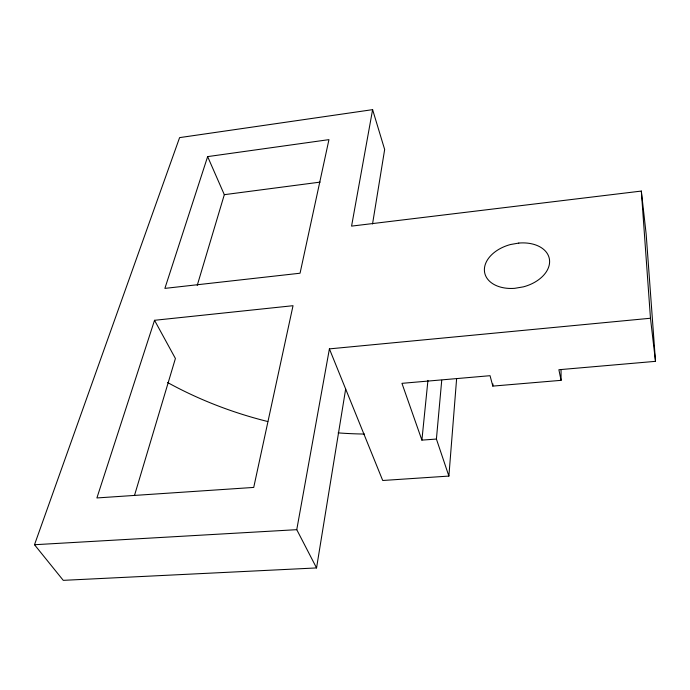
<?xml version="1.0" encoding="UTF-8"?>
<svg xmlns="http://www.w3.org/2000/svg" width="690" height="690" viewBox="0 0 690 690"><rect width="100%" height="100%" fill="white"/><g stroke="black" fill="none" stroke-linecap="round" stroke-linejoin="round"><path stroke-width="1.03" d="M561.056 369.564L561.065 380.337L492.832 386.107L492.945 383.968M345.664 389.031L316.546 567.93L63.264 580.35L34.5 544.729L179.598 137.621L372.609 109.65L351.572 226.113L641.329 191.07L650.472 318.245L329.406 348.881L382.717 480.49L448.888 476.083L456.625 378.638M448.888 476.083L436.408 439.047L441.738 380.285M436.408 439.047L421.901 440.125L427.938 380.414M372.54 223.957L384.658 149.497L372.609 109.65M316.546 567.93L296.76 529.67L329.406 348.881M134.481 495.515L175.407 358.49L154.534 320.298L293.026 305.704L253.722 487.425L96.902 497.947L154.534 320.298M197.228 285.41L224.319 194.675L207.638 156.613L328.949 139.639L300.055 273.223L164.884 288.386L207.638 156.613M224.319 194.675L320.117 182.117M641.329 191.07L646.168 234.203L655.5 361.344L558.883 369.728L561.065 380.337M34.5 544.729L296.76 529.67M421.901 440.125L401.951 383.338L490.038 375.696L492.832 386.107M650.472 318.245L655.5 361.344M364.501 434.045A321.186 240.439 12.5 0 1 338.143 432.88M267.798 421.538A321.186 240.439 12.5 0 1 167.472 382.458M518.785 243.07L510.462 244.536A33.086 22.089 -13.1 0 0 484.458 271.265A33.086 22.089 -13.1 0 0 514.731 288.325L523.391 286.85A33.086 22.089 -13.1 0 0 549.525 259.975A33.086 22.089 -13.1 0 0 518.785 243.07"/></g></svg>
